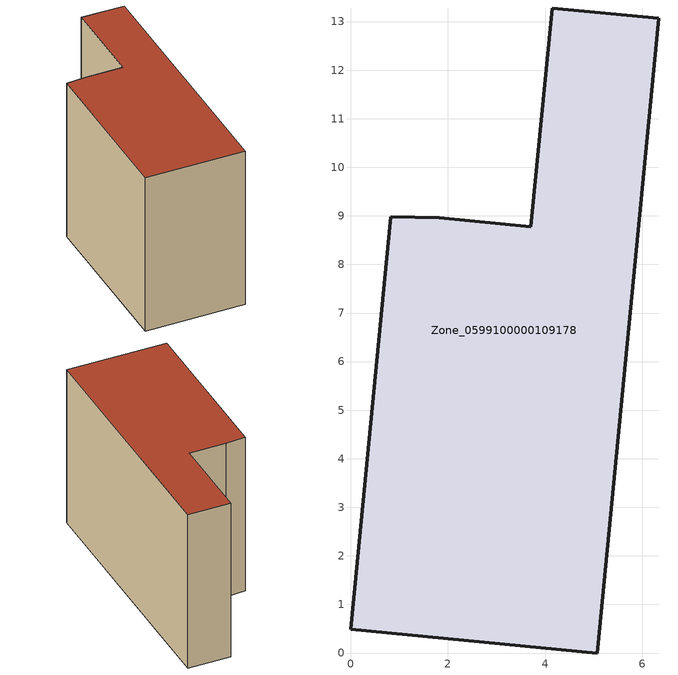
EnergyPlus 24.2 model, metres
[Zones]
Zone_0599100000109178
 floor ground (C_G): 0.82,8.99 1.82,8.96 3.71,8.78 4.15,13.28 6.34,13.07 5.08,0 0,0.49 z0
 wall outside (C_F): 5.08,0 6.34,13.07 4.15,13.28 3.71,8.78 1.82,8.96 0.82,8.99 0,0.49 5.08,0 z0:8.61
 roof outside (C_R): 1.82,8.96 0.82,8.99 0,0.49 5.08,0 6.34,13.07 4.15,13.28 3.71,8.78 z8.61
[BUILDING]
Pand.0599100000109178: North Axis=0; Terrain=City; Loads Convergence Tolerance Value=0.04; Temperature Convergence Tolerance Value=0.4; Solar Distribution=FullExterior; Maximum Number of Warmup Days=25; Minimum Number of Warmup Days=1
[Site:Location]
Rotterdam.The.Hague.AP_ZH_NLD Design_Conditions: Latitude=51.96; Longitude=4.45; Time Zone=1; Elevation=-4.5
[SITE:GROUNDTEMPERATURE:BUILDINGSURFACE]
18, 18, 18, 18, 18, 18, 18, 18, 18, 18, 18, 18
[MATERIAL] Thermal Absorptance=0.9; Solar Absorptance=0.7; Visible Absorptance=0.7
Name | Roughness | Thickness | Conductivity | Density | Specific Heat
G.TI.1975-1991 | MediumSmooth | 0.15 | 0.288461 | 540 | 1210
F.TI.1975-1991 | Rough | 0.3 | 0.230769 | 1920 | 840
R.TI.1975-1991 | MediumRough | 0.2 | 0.153846 | 1500 | 1000
[CONSTRUCTION]
C_G: G.TI.1975-1991
C_F: F.TI.1975-1991
C_R: R.TI.1975-1991
[ZONE]
Zone_0599100000109178: Type=1; Multiplier=1; Ceiling Height=Autocalculate; Volume=Autocalculate; Floor Area=autocalculate; Part of Total Floor Area=Yes
[ZONEINFILTRATION:DESIGNFLOWRATE]
Infil_Zone_0599100000109178: Zone or ZoneList or Space or SpaceList=Zone_0599100000109178; Schedule=AlwaysOn; Design Flow Rate Calculation Method=Flow/Area; Flow Rate per Floor Area=0.003; Constant Term Coefficient=1; Temperature Term Coefficient=0; Velocity Term Coefficient=0; Velocity Squared Term Coefficient=0
[HVACTEMPLATE:ZONE:IDEALLOADSAIRSYSTEM]
Zone_0599100000109178: Maximum Heating Supply Air Temperature=50; Minimum Cooling Supply Air Temperature=13; Maximum Heating Supply Air Humidity Ratio=0.0156; Minimum Cooling Supply Air Humidity Ratio=0.0077; Heating Limit=NoLimit; Cooling Limit=NoLimit; Dehumidification Control Type=ConstantSensibleHeatRatio; Cooling Sensible Heat Ratio=0.7; Dehumidification Setpoint=60; Humidification Control Type=None; Humidification Setpoint=30; Outdoor Air Method=None; Outdoor Air Flow Rate per Person=0.00944; Outdoor Air Flow Rate per Zone Floor Area=0; Outdoor Air Flow Rate per Zone=0; Demand Controlled Ventilation Type=None; Outdoor Air Economizer Type=NoEconomizer; Heat Recovery Type=None; Sensible Heat Recovery Effectiveness=0.7; Latent Heat Recovery Effectiveness=0.65
[ZONECONTROL:THERMOSTAT]
ThermostatControl_Zone_0599100000109178: Zone or ZoneList=Zone_0599100000109178; Control Type Schedule=DualSetpointControlType; Control 1=Thermostat_Zone_0599100000109178; Temperature Difference Between Cutout And Setpoint=0
[THERMOSTATSETPOINT:DUALSETPOINT]
Thermostat_Zone_0599100000109178: Heating Setpoint Temperature Schedule=HeatingSetpoint_Zone_0599100000109178; Cooling Setpoint Temperature Schedule=CoolingSetpoint_Zone_0599100000109178
[SCHEDULE:COMPACT]
HeatingSetpoint_Zone_0599100000109178: Through: 12/31, For: AllDays, Until: 24:00, 21
CoolingSetpoint_Zone_0599100000109178: Through: 12/31, For: AllDays, Until: 24:00, 24
DualSetpointControlType: Through: 12/31, For: AllDays, Until: 24:00, 4
AlwaysOn: Through: 12/31, For: AllDays, Until: 24:00, 1
